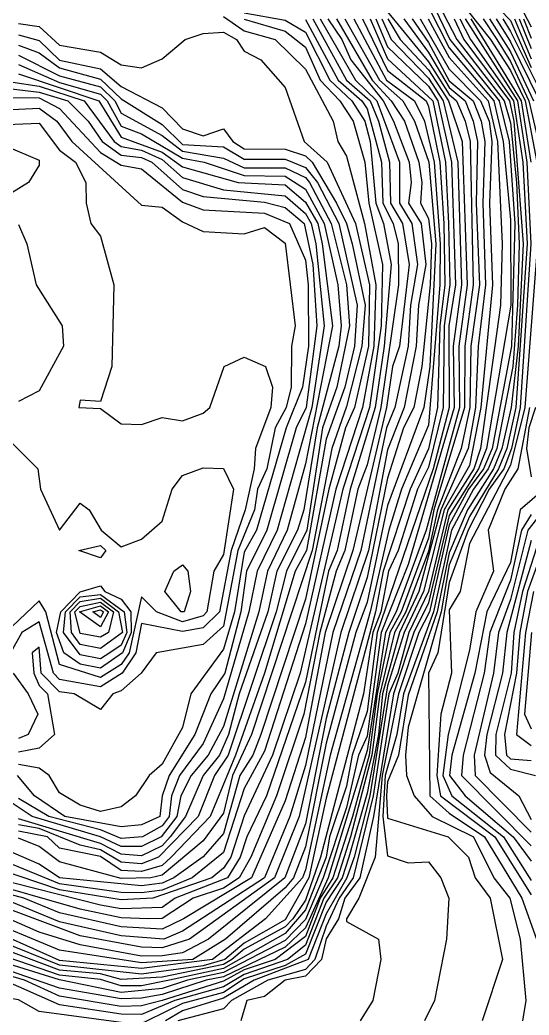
# Model space of a CAD drawing. Extents: x 2324165 to 2328366, y 427900 to 430978.
# Drawn here: x 2326943 to 2327527, y 428765 to 429908 of the extents above; entities that cross this region are included whole.
import ezdxf

# ---------------------------------------------------------------- set-up
doc = ezdxf.new("R2010")
doc.units = 0
doc.layers.add('contours', color=2, linetype='Continuous')

msp = doc.modelspace()

# ---------------------------------------------------------------- linework, layer by layer
at = {"layer": 'contours'}
for points in [[(2327488.5321, 429979.4461), (2327529.7878, 429899.9735)], [(2327317.8919, 429974.8714), (2327412.0669, 429859.651), (2327435.6105, 429822.1031), (2327444.2429, 429815.0071), (2327454.1884, 429791.5156), (2327459.5823, 429768.0241), (2327463.387, 429603.5845), (2327453.564, 429533.1105), (2327453.363, 429462.6364), (2327418.0843, 429345.18), (2327412.0605, 429312.347), (2327380.373, 429227.7236), (2327367.623, 429204.2323), (2327352.8501, 429133.7584), (2327343.6797, 429063.2844), (2327324.6501, 428992.8105), (2327302.0108, 428922.3367), (2327287.6923, 428898.8455), (2327270.7906, 428855.028), (2327235.888, 428828.372), (2327200.1579, 428816.4415), (2327176.6136, 428803.5579), (2327106.1225, 428781.3907)], [(2327408.1423, 429955.9557), (2327444.4501, 429885.4812), (2327498.9747, 429815.0064), (2327506.2424, 429789.5482), (2327512.9124, 429721.0408), (2327516.0228, 429650.5666), (2327514.0322, 429580.0926), (2327508.6079, 429509.6185), (2327490.5089, 429415.6532), (2327480.5041, 429392.162), (2327463.5983, 429368.6708), (2327438.2397, 429321.6884), (2327417.5955, 429227.7231), (2327383.1521, 429133.7581), (2327375.4939, 429086.7754), (2327362.0188, 429039.7928), (2327359.3156, 428992.8101), (2327364.968, 428947.4497), (2327388.512, 428939.3604), (2327412.0561, 428940.4642), (2327425.9412, 428922.3352), (2327435.3905, 428898.8437), (2327432.6064, 428851.861), (2327418.8238, 428781.3871), (2327407.2383, 428757.8959)], [(2327412.0678, 429936.9354), (2327436.4962, 429885.4813), (2327493.028, 429815.0065), (2327504.3964, 429768.0236), (2327511.0047, 429674.0581), (2327507.1745, 429533.1099), (2327484.8785, 429415.6533), (2327474.9409, 429392.1621), (2327457.7749, 429368.6709), (2327435.6047, 429327.9561), (2327413.1651, 429227.7232), (2327400.9186, 429204.232), (2327377.5039, 429133.7581), (2327358.5779, 429039.7929), (2327350.6557, 428945.8275), (2327332.0217, 428898.845), (2327317.627, 428875.3538), (2327317.879, 428872.1936), (2327354.4406, 428851.862), (2327357.0103, 428828.3706), (2327348.0214, 428781.3879), (2327333.6202, 428757.8967)], [(2327446.1149, 429932.4639), (2327483.278, 429885.4807), (2327506.2431, 429849.6482), (2327522.8187, 429815.0061), (2327536.2812, 429744.5319)], [(2327482.1342, 429932.4635), (2327506.2438, 429907.2808), (2327529.7872, 429853.0587)], [(2327412.0676, 429922.5645), (2327435.6111, 429875.6535), (2327487.0813, 429815.0066), (2327497.771, 429768.0237), (2327506.2411, 429678.0434), (2327506.3961, 429580.0926), (2327478.4778, 429415.6534), (2327469.3776, 429392.1621), (2327435.6049, 429338.5774), (2327412.0596, 429238.0986), (2327395.1503, 429204.232), (2327371.8556, 429133.7582), (2327348.6333, 428992.8102), (2327332.9157, 428922.3363), (2327315.9952, 428898.8451), (2327308.5546, 428875.3539), (2327294.3346, 428852.0591), (2327288.9682, 428828.3713), (2327270.79, 428809.1992), (2327247.2732, 428804.8805), (2327223.7016, 428785.8785), (2327203.3738, 428781.3896), (2327196.4465, 428757.8983)], [(2327392.9987, 429908.9731), (2327412.0671, 429881.9685), (2327435.6107, 429838.0484), (2327463.1501, 429815.0068), (2327472.453, 429791.5154), (2327476.5482, 429768.024), (2327474.2429, 429697.5499), (2327477.3687, 429603.5844), (2327469.1287, 429533.1103), (2327465.7346, 429462.6363), (2327457.5865, 429415.6536), (2327426.0875, 429345.1799), (2327400.7355, 429251.2147), (2327378.4768, 429204.2322), (2327359.2612, 429133.7583), (2327354.5816, 429086.7757), (2327341.4248, 429019.5887), (2327320.4848, 428945.8278), (2327312.7656, 428922.3366), (2327294.3351, 428894.2531), (2327270.7903, 428834.4256), (2327247.2461, 428821.5974), (2327200.1577, 428806.0525), (2327176.6135, 428790.5354), (2327129.5251, 428778.0725), (2327088.7058, 428757.8996)], [(2327270.8029, 429908.5428), (2327308.336, 429838.5), (2327335.4642, 429815.0083), (2327341.434, 429805.7419), (2327357.9373, 429744.534), (2327359.4417, 429697.5512), (2327371.257, 429674.0597), (2327377.0079, 429650.5683), (2327377.5484, 429603.5855), (2327357.098, 429462.6375), (2327341.4292, 429396.9358), (2327330.8514, 429368.6724), (2327315.8093, 429298.1984), (2327305.8511, 429274.7072), (2327287.0466, 429204.2333), (2327268.8871, 429110.268), (2327237.4432, 429016.3029), (2327207.9471, 428945.8291), (2327194.6331, 428922.3379), (2327176.6149, 428910.5018), (2327141.6156, 428898.8472), (2327105.9822, 428875.6353), (2327090.6387, 428875.3564)], [(2327200.1706, 429908.6002), (2327247.2586, 429894.7943), (2327270.8025, 429876.48), (2327287.6714, 429838.5003), (2327309.9262, 429815.0086), (2327325.2316, 429791.5171), (2327338.7954, 429744.5342), (2327343.3296, 429697.5514), (2327359.2707, 429627.0771), (2327357.4265, 429556.603), (2327344.1387, 429462.6377), (2327313.7273, 429368.6726), (2327264.5632, 429157.2508), (2327232.8312, 429063.2857), (2327200.1599, 428993.6321), (2327184.7662, 428945.8294), (2327176.6151, 428933.211), (2327163.0578, 428922.3383), (2327095.5748, 428898.8477)], [(2327287.6484, 429908.9744), (2327328.1745, 429838.4998), (2327352.4501, 429815.0081), (2327378.514, 429744.5337), (2327378.5578, 429697.551), (2327392.9641, 429674.0594), (2327399.226, 429627.0766), (2327391.4373, 429580.094), (2327388.7221, 429533.1113), (2327373.3648, 429462.6373), (2327363.8501, 429439.1461), (2327334.3318, 429298.1982), (2327301.9708, 429204.2331), (2327270.7929, 429051.5009), (2327252.7081, 428992.8114), (2327223.532, 428922.3376), (2327129.5261, 428860.9184), (2327107.9241, 428851.8648)], [(2327402.3382, 429908.973), (2327435.6109, 429851.4763), (2327471.7884, 429815.0067), (2327481.6044, 429791.5153), (2327484.5203, 429768.0239), (2327481.8322, 429697.5498), (2327485.3067, 429603.5843), (2327472.1341, 429462.6362), (2327459.1496, 429396.085), (2327430.0892, 429345.1798), (2327406.256, 429251.2146), (2327383.9037, 429204.2322), (2327364.9703, 429142.7781), (2327344.6382, 429016.3017), (2327326.691, 428945.8278), (2327318.2391, 428922.3365), (2327294.335, 428881.0615), (2327273.94, 428828.3715), (2327211.6505, 428804.8809), (2327176.6134, 428784.0241), (2327129.525, 428769.5906), (2327109.8426, 428757.8993)], [(2327351.5792, 429908.9736), (2327364.9789, 429877.0075), (2327412.0665, 429831.7101), (2327422.8203, 429815.0073), (2327438.3414, 429744.533), (2327443.0482, 429603.5848), (2327435.1583, 429556.6021), (2327435.4712, 429462.6366), (2327417.1733, 429392.1627), (2327352.855, 429204.2325), (2327341.4259, 429113.3757), (2327324.343, 429063.2846), (2327317.8808, 429027.4765), (2327298.2762, 428969.3195), (2327294.4641, 428945.8281), (2327270.7909, 428885.4059), (2327247.2465, 428858.2036), (2327176.6138, 428818.0622), (2327114.6342, 428804.882)], [(2327383.7287, 429908.9733), (2327412.067, 429870.5391), (2327435.6106, 429830.0758), (2327453.9418, 429815.007), (2327463.3016, 429791.5155), (2327468.0653, 429768.024), (2327466.6535, 429697.55), (2327470.3779, 429603.5844), (2327460.5446, 429533.1104), (2327459.3351, 429462.6363), (2327449.5446, 429415.6537), (2327422.0859, 429345.1799), (2327412.0603, 429297.5729), (2327386.009, 429227.7235), (2327373.0499, 429204.2323), (2327356.0557, 429133.7584), (2327346.9975, 429063.2844), (2327322.2686, 428969.3192), (2327307.3882, 428922.3366), (2327291.7137, 428898.8454), (2327270.7905, 428844.8488), (2327250.0705, 428828.3718), (2327200.1578, 428811.247), (2327176.6135, 428797.0466), (2327120.6689, 428781.3906)], [(2327200.1707, 429915.8696), (2327247.2588, 429907.5796), (2327270.8027, 429893.6666), (2327298.8138, 429838.5001), (2327324.0368, 429815.0085), (2327338.7557, 429791.5169), (2327345.1043, 429768.0255), (2327351.3856, 429697.5513), (2327360.3365, 429674.0598), (2327369.1988, 429627.077), (2327361.1544, 429533.1116), (2327350.6183, 429462.6376), (2327322.1504, 429368.6725), (2327307.0259, 429298.1985), (2327296.9549, 429274.7073), (2327270.794, 429147.095), (2327225.9271, 429016.303), (2327203.1614, 428969.3206), (2327195.6179, 428945.8293), (2327181.314, 428922.3381), (2327120.853, 428898.8474)], [(2327411.6777, 429908.9729), (2327435.611, 429864.5954), (2327480.4267, 429815.0066), (2327491.1456, 429768.0238), (2327496.4154, 429650.5669), (2327494.7649, 429580.0928), (2327471.5888, 429415.6535), (2327463.8144, 429392.1622), (2327434.0908, 429345.1798), (2327411.7765, 429251.2146), (2327389.3819, 429204.2321), (2327376.6706, 429157.2495), (2327366.2074, 429133.7583), (2327348.465, 429016.3016), (2327325.5774, 428922.3364), (2327309.5259, 428898.8452), (2327294.3348, 428866.9218), (2327281.4541, 428828.3714), (2327270.7901, 428817.1243), (2327227.4278, 428804.8807), (2327185.6519, 428781.3898), (2327176.6132, 428771.7221), (2327124.1218, 428757.8992)], [(2327279.1016, 429908.9745), (2327317.8583, 429838.4999), (2327344.9947, 429815.0082), (2327354.3942, 429791.5167), (2327367.2844, 429744.5339), (2327368.2137, 429697.5511), (2327382.15, 429674.0596), (2327389.6032, 429627.0767), (2327378.6988, 429533.1114), (2327370.6118, 429509.6201), (2327363.5776, 429462.6375), (2327325.0065, 429298.1983), (2327293.1915, 429204.2332), (2327270.7932, 429083.3658), (2327247.2483, 429010.9121), (2327208.7867, 428922.3378), (2327130.4207, 428875.3559)], [(2327358.4044, 429908.9736), (2327369.0088, 429885.4821), (2327412.0667, 429841.0879), (2327428.8821, 429815.0072), (2327445.7798, 429744.5329), (2327449.7744, 429603.5847), (2327440.2242, 429533.1107), (2327441.4443, 429462.6366), (2327388.516, 429282.2077), (2327357.6796, 429204.2325), (2327341.4255, 429085.1372), (2327331.7044, 429063.2845), (2327317.8805, 429003.1182), (2327291.1456, 428922.3368), (2327270.7908, 428874.3827), (2327247.2464, 428850.3049), (2327176.6137, 428813.3493), (2327135.1664, 428804.8818)], [(2327296.4627, 429908.9743), (2327312.5832, 429885.4827), (2327322.6247, 429861.9912), (2327359.9055, 429815.0081), (2327371.6322, 429791.5165), (2327389.742, 429744.5336), (2327391.921, 429721.0422), (2327389.0304, 429697.5509), (2327403.6673, 429674.0593), (2327408.8488, 429627.0765), (2327400.4672, 429580.0939), (2327397.7551, 429533.1112), (2327384.0608, 429462.6372), (2327364.9735, 429413.9846), (2327342.9138, 429298.1981), (2327311.3548, 429204.233), (2327263.6026, 428992.8112), (2327235.2051, 428922.3375), (2327137.3048, 428851.8645)], [(2327176.6266, 429911.8273), (2327200.1705, 429895.536), (2327235.7457, 429885.4836), (2327270.8022, 429851.4932), (2327302.4533, 429791.5174), (2327307.9102, 429768.0259), (2327317.8892, 429751.452), (2327338.5695, 429674.0601), (2327351.5685, 429603.5858), (2327349.1003, 429533.1117), (2327336.0456, 429462.6378), (2327305.5715, 429368.6727), (2327270.7948, 429214.0553), (2327223.7049, 429067.7579), (2327200.1603, 429024.7135), (2327176.6153, 428951.2578), (2327140.4424, 428922.3386)], [(2327316.0299, 429908.974), (2327355.5749, 429838.4995), (2327382.4316, 429815.0078), (2327396.0168, 429791.5163), (2327412.1258, 429744.5333), (2327420.3482, 429650.5678), (2327413.6358, 429509.6196), (2327406.6635, 429462.637), (2327364.9727, 429350.1887), (2327341.4273, 429239.0257), (2327328.3438, 429204.2328), (2327294.3373, 429076.8899), (2327270.7918, 428957.842), (2327257.0805, 428922.3372), (2327247.2471, 428910.7871), (2327178.9506, 428851.864), (2327141.3683, 428828.3731)], [(2327365.3168, 429908.9735), (2327379.4571, 429885.4819), (2327412.0668, 429850.3694), (2327434.9439, 429815.0072), (2327450.6867, 429768.0243), (2327456.5005, 429603.5846), (2327446.8941, 429533.1106), (2327447.4037, 429462.6365), (2327409.0686, 429321.6887), (2327374.7369, 429227.7236), (2327362.5041, 429204.2324), (2327341.4253, 429068.5885), (2327296.6333, 428922.3367), (2327270.7907, 428864.7054), (2327247.2463, 428842.4281), (2327176.6137, 428808.6363), (2327156.6536, 428804.8815)], [(2327306.2463, 429908.9742), (2327347.3297, 429838.4996), (2327369.2052, 429815.0079), (2327384.2235, 429791.5164), (2327400.956, 429744.5335), (2327404.3402, 429721.0421), (2327402.8639, 429697.5507), (2327412.0648, 429679.8063), (2327415.2132, 429650.5678), (2327413.9579, 429603.5851), (2327404.3683, 429509.6197), (2327395.2028, 429462.6371), (2327383.2582, 429439.1459), (2327364.9731, 429381.2437), (2327341.4277, 429267.159), (2327320.3237, 429204.2329), (2327294.3376, 429105.2202), (2327270.7921, 428984.1367), (2327246.8422, 428922.3373), (2327159.1324, 428851.8642)], [(2327326.0965, 429908.9739), (2327363.8201, 429838.4994), (2327395.7171, 429815.0076), (2327407.3964, 429791.5161), (2327418.5903, 429744.5333), (2327425.4832, 429650.5677), (2327425.0781, 429603.585), (2327412.062, 429442.4733), (2327381.052, 429368.6718), (2327366.3107, 429321.6892), (2327344.8097, 429227.724), (2327298.9033, 429063.2849), (2327270.7915, 428931.2922), (2327267.2683, 428922.3371), (2327224.6405, 428875.3548), (2327163.7317, 428828.3728)], [(2327336.2295, 429908.9738), (2327364.9786, 429849.9005), (2327409.0532, 429815.0075), (2327412.0663, 429808.4997), (2327425.0548, 429744.5332), (2327429.5759, 429674.059), (2327430.6382, 429603.5849), (2327424.9106, 429556.6022), (2327422.2043, 429462.6368), (2327412.0617, 429415.1042), (2327390.8933, 429368.6717), (2327359.9056, 429274.7065), (2327350.9805, 429227.7239), (2327294.3365, 429013.7318), (2327274.4353, 428922.337), (2327247.2467, 428874.0119), (2327200.1582, 428847.3673), (2327178.1426, 428828.3726)], [(2327344.754, 429908.9737), (2327364.9787, 429863.2121), (2327416.7586, 429815.0074), (2327431.5193, 429744.5331), (2327435.0219, 429674.059), (2327436.3221, 429603.5848), (2327430.0345, 429556.6022), (2327428.8377, 429462.6367), (2327412.0614, 429394.0029), (2327399.4222, 429368.6716), (2327376.9048, 429298.1977), (2327366.066, 429274.7065), (2327357.1512, 429227.7238), (2327348.0304, 429204.2326), (2327337.3159, 429133.7586), (2327287.8449, 428945.8282), (2327270.7911, 428896.5793), (2327256.2201, 428875.3545), (2327247.2466, 428866.1078), (2327200.1581, 428840.3403), (2327186.2869, 428828.3726)], [(2327441.3702, 429908.9726), (2327452.404, 429885.4811), (2327504.9214, 429815.0064), (2327510.0885, 429791.5149), (2327520.5265, 429650.5666), (2327514.9259, 429533.1098), (2327506.7616, 429462.6358), (2327496.1392, 429415.6532), (2327486.3791, 429392.1619), (2327456.8812, 429345.1795), (2327435.6044, 429295.8035), (2327422.0259, 429227.7231), (2327388.5143, 429132.1592), (2327377.5954, 429063.284), (2327364.969, 429032.4371), (2327363.7721, 429016.3014), (2327364.9685, 428990.741), (2327434.519, 428969.3179), (2327457.677, 428945.8262), (2327465.3537, 428922.3348), (2327482.9067, 428898.8432), (2327496.7319, 428828.3689), (2327473.3558, 428757.8951)], [(2327447.7064, 429908.9725), (2327460.3151, 429885.481), (2327509.6555, 429815.0063), (2327520.2953, 429744.5321), (2327525.0303, 429650.5665), (2327512.0053, 429462.6357), (2327501.7695, 429415.6531), (2327492.4564, 429392.1618), (2327459.1489, 429337.4522), (2327435.6042, 429281.7229), (2327426.4563, 429227.723), (2327388.5138, 429095.5132), (2327385.5702, 429063.2839), (2327386.7825, 429039.7925), (2327395.4671, 429016.3011), (2327416.2678, 428992.8095), (2327463.4108, 428969.3175), (2327487.051, 428922.3345), (2327505.3263, 428898.8429), (2327517.0859, 428851.8601), (2327523.5127, 428781.3859), (2327519.9516, 428757.8945)], [(2327454.0427, 429908.9724), (2327514.0432, 429815.0063), (2327524.806, 429744.532), (2327529.534, 429650.5665), (2327517.249, 429462.6357), (2327507.4061, 429415.653), (2327498.5338, 429392.1618), (2327481.5062, 429368.6706), (2327457.5254, 429321.6881), (2327435.604, 429261.7445), (2327422.723, 429180.7403), (2327411.9936, 429157.2491), (2327413.49, 429016.3009), (2327435.6009, 428996.4906), (2327476.3703, 428969.3174), (2327519.2454, 428898.8428), (2327535.8634, 428851.8598)], [(2327460.5364, 429908.9724), (2327518.431, 429815.0062), (2327529.3166, 429744.532)], [(2327474.84, 429908.9722), (2327490.33, 429885.4806), (2327506.2432, 429860.2594), (2327527.2064, 429815.0061), (2327543.5309, 429744.5318)], [(2327481.9918, 429908.9721), (2327506.2434, 429871.3807), (2327532.5413, 429815.006)], [(2327489.6865, 429908.972), (2327506.2435, 429882.6013), (2327539.2283, 429815.006)], [(2327497.4408, 429908.9719), (2327506.2436, 429894.7764), (2327545.9153, 429815.0059)], [(2327510.7204, 429908.9718), (2327529.7874, 429863.1513)], [(2327515.897, 429908.9717), (2327529.7875, 429874.9078)], [(2327521.0737, 429908.9716), (2327529.7876, 429886.8063)], [(2326941.1856, 429903.8116), (2326964.7296, 429900.2721), (2326988.2735, 429879.0446), (2327035.3615, 429870.7436), (2327058.9055, 429856.4694), (2327082.4495, 429852.7256), (2327105.9937, 429863.2744), (2327132.4245, 429885.4848), (2327153.0822, 429892.292), (2327176.6264, 429893.7665), (2327191.5809, 429885.4841), (2327200.1702, 429872.1002), (2327219.5432, 429861.9924), (2327247.2579, 429830.3542), (2327269.0987, 429768.0264), (2327295.534, 429744.5347), (2327328.1552, 429674.0602), (2327344.0896, 429603.5859), (2327343.0733, 429533.1118), (2327326.7935, 429462.6379), (2327316.4961, 429439.1466), (2327297.4157, 429368.6728), (2327270.7951, 429242.4586), (2327219.4625, 429086.7772), (2327210.1396, 429063.286), (2327195.4357, 429039.7948), (2327176.6156, 428973.1857), (2327153.0712, 428946.2646), (2327119.5653, 428922.3388)], [(2326941.1854, 429890.8276), (2326964.7294, 429884.1041), (2326988.2733, 429861.7205), (2327035.3613, 429851.889), (2327058.9052, 429831.4177), (2327105.9931, 429807.082), (2327129.5369, 429782.8683), (2327153.0809, 429774.72), (2327176.6251, 429782.8991), (2327187.1227, 429768.0273), (2327200.1689, 429759.8685), (2327247.2571, 429759.4405), (2327270.8011, 429751.6506), (2327278.2836, 429744.5349), (2327306.2946, 429697.5518), (2327317.7649, 429674.0603), (2327324.1788, 429650.5689), (2327339.1189, 429580.0946), (2327335.3024, 429533.1119), (2327317.8859, 429463.7338), (2327300.7901, 429415.6555), (2327278.2111, 429298.1989), (2327208.776, 429086.7774), (2327186.9285, 429039.7949), (2327176.6159, 428996.6001), (2327153.0714, 428964.7938), (2327105.9828, 428925.2055), (2327093.2108, 428922.3391)], [(2326941.1853, 429878.8139), (2326964.7293, 429870.0048), (2326988.2731, 429852.7564), (2327035.3612, 429839.9135), (2327058.905, 429817.3763), (2327105.9928, 429787.8407), (2327129.5367, 429764.7946), (2327176.6248, 429762.168), (2327200.1687, 429747.8729), (2327247.2569, 429747.8597), (2327270.8009, 429738.166), (2327284.4504, 429721.0435), (2327309.0495, 429674.0604), (2327330.1058, 429580.0947), (2327326.8782, 429533.112), (2327315.7528, 429486.1294), (2327294.3413, 429426.1903), (2327271.9001, 429298.1989), (2327258.889, 429274.7077), (2327223.7319, 429157.2513), (2327190.3691, 429063.2862), (2327161.2321, 428992.8124), (2327116.4701, 428945.8302)], [(2326941.1851, 429867.4781), (2326988.273, 429843.7923), (2327035.3611, 429831.0125), (2327051.6965, 429815.0117), (2327058.9048, 429800.8317), (2327105.9927, 429775.2021), (2327129.5366, 429756.9293), (2327176.6247, 429749.2252), (2327200.1686, 429738.0678), (2327247.2568, 429737.8237), (2327270.8008, 429726.7257), (2327275.3304, 429721.0436), (2327300.3341, 429674.0605), (2327317.5875, 429603.5862), (2327321.2331, 429556.6034), (2327306.83, 429486.1295), (2327290.368, 429439.1469), (2327272.1038, 429321.6903), (2327248.6859, 429274.7078), (2327237.0243, 429227.7252), (2327181.9285, 429063.2863), (2327166.3755, 429039.7951), (2327147.3355, 428992.8126), (2327101.7953, 428945.8304)], [(2326941.185, 429856.521), (2326988.273, 429836.0328), (2327035.361, 429822.522), (2327043.0282, 429815.0118), (2327058.9046, 429785.8293), (2327082.4486, 429777.0115), (2327129.5365, 429749.0641), (2327154.2569, 429744.5363), (2327200.1685, 429729.1069), (2327247.2567, 429728.4098), (2327270.8006, 429713.5217), (2327292.0481, 429674.0606), (2327307.7964, 429603.5863), (2327311.7421, 429556.6035), (2327309.0635, 429533.1122), (2327283.9331, 429439.147), (2327268.7599, 429345.1817), (2327261.5908, 429321.6904), (2327237.9505, 429274.708), (2327227.5483, 429227.7254), (2327194.5798, 429133.7603), (2327182.1077, 429086.7777), (2327171.8342, 429063.2864), (2327153.3765, 429039.7953), (2327133.0634, 428992.8128), (2327115.3706, 428969.3216)], [(2326894.0967, 429842.473), (2326964.7288, 429831.8017), (2327016.6603, 429815.0121), (2327050.8731, 429768.0289), (2327058.9044, 429762.3571), (2327082.4484, 429758.3607), (2327105.9924, 429747.5689), (2327129.5362, 429726.7381), (2327176.6242, 429712.623), (2327247.2564, 429705.6956), (2327270.8003, 429685.5655), (2327277.3637, 429674.0608), (2327282.6165, 429650.5694), (2327292.2406, 429556.6038), (2327277.8165, 429462.6385), (2327237.9924, 429321.6907), (2327215.2819, 429274.7082), (2327205.6169, 429227.7256), (2327176.6174, 429127.9627), (2327153.0727, 429076.6975), (2327125.9459, 429039.7956), (2327116.8552, 429016.3043), (2327114.1263, 428992.813), (2327105.9834, 428981.8199), (2327083.6677, 428969.322)], [(2326941.1849, 429845.9185), (2327033.4249, 429815.0119), (2327058.9045, 429773.292), (2327105.9925, 429755.9802), (2327129.5364, 429739.2338), (2327193.2775, 429721.0445), (2327247.2566, 429718.3014), (2327270.8004, 429698.5773), (2327284.7059, 429674.0607), (2327289.9442, 429650.5693), (2327301.8085, 429556.6037), (2327270.7969, 429397.8923), (2327249.6802, 429321.6906), (2327227.1281, 429274.7081), (2327216.9613, 429227.7255), (2327176.617, 429096.1004), (2327158.9318, 429063.2866), (2327139.3306, 429039.7954), (2327127.5629, 429016.3042), (2327122.9157, 428992.8129), (2327104.855, 428969.3217)], [(2326894.0966, 429833.2914), (2326964.7287, 429825.0693), (2326997.8562, 429815.0123), (2327021.2172, 429791.5206), (2327037.0307, 429768.0291), (2327058.9043, 429752.5816), (2327082.4483, 429749.9761), (2327094.304, 429744.5371), (2327129.5361, 429713.1238), (2327153.0801, 429704.9506), (2327223.7123, 429698.5065), (2327247.2563, 429692.5728), (2327269.0444, 429674.0609), (2327278.9167, 429627.078), (2327283.7786, 429556.6039), (2327271.391, 429462.6385), (2327259.9492, 429439.1473), (2327226.3617, 429321.6908), (2327202.9626, 429274.7084), (2327196.3469, 429227.7257), (2327178.1964, 429157.2518), (2327162.0452, 429133.7606), (2327143.8014, 429086.7781), (2327114.1371, 429039.7957), (2327106.1475, 429016.3044), (2327103.6094, 428992.8131)], [(2326917.6405, 429818.6781), (2326964.7287, 429818.3369), (2326988.2726, 429806.2595), (2327035.3602, 429755.7015), (2327058.9041, 429740.8458), (2327082.4482, 429736.6337), (2327129.5359, 429698.5734), (2327153.0799, 429689.849), (2327223.7121, 429685.7882), (2327252.4884, 429674.0611), (2327270.7997, 429631.9742), (2327273.7196, 429603.5867), (2327274.3043, 429533.1126), (2327267.1671, 429486.13), (2327248.6337, 429439.1474), (2327214.5844, 429321.691), (2327200.1635, 429296.3118), (2327188.9976, 429227.7258), (2327176.6181, 429185.0299), (2327138.8806, 429133.7609), (2327129.5288, 429095.135), (2327105.9843, 429053.0447), (2327091.253, 429039.796), (2327075.36, 429016.3048)], [(2326917.6403, 429804.2995), (2326964.7285, 429806.6478), (2326985.1857, 429791.5211), (2327002.4378, 429768.0295), (2327082.4477, 429694.9908), (2327105.9917, 429692.6708), (2327129.5356, 429675.9554), (2327153.0796, 429664.8182), (2327200.1677, 429662.1026), (2327223.7119, 429669.4237), (2327247.2558, 429651.2334), (2327258.9949, 429556.6042), (2327254.6602, 429533.1128), (2327254.0689, 429486.1301), (2327248.4133, 429462.6388), (2327235.8907, 429439.1476), (2327226.1277, 429392.165), (2327215.4357, 429368.6737), (2327212.0158, 429345.1824), (2327192.9901, 429298.1999), (2327176.6184, 429211.269), (2327153.074, 429190.3485), (2327099.0915, 429180.7441), (2327082.1389, 429157.2529), (2327058.8971, 429137.0018), (2327049.3701, 429133.762), (2327035.3527, 429115.7249), (2327005.0301, 429133.7625), (2326988.2648, 429136.044), (2326967.1019, 429157.2543), (2326964.7213, 429187.349), (2326956.6569, 429180.7458), (2326958.6767, 429157.2544), (2326964.7208, 429143.1948), (2326974.4291, 429133.7628), (2326982.4051, 429086.78)], [(2326917.6401, 429787.4317), (2326964.7283, 429789.1002), (2326988.272, 429758.1049), (2327006.5435, 429744.5381), (2327018.4131, 429721.0466), (2327018.8166, 429697.5552), (2327024.3579, 429674.0638), (2327035.3591, 429659.4676), (2327050.4611, 429603.5893), (2327048.2864, 429509.6239), (2327035.3568, 429469.4386), (2327011.8128, 429470.987), (2327010.4734, 429462.6416), (2327035.3568, 429461.3668), (2327058.9006, 429443.6644), (2327082.4447, 429443.0413), (2327105.9889, 429451.2828), (2327129.533, 429447.2702), (2327153.0771, 429455.991), (2327160.8273, 429462.6398), (2327177.2248, 429509.6224), (2327200.1661, 429520.5218), (2327224.9348, 429509.6218), (2327232.8318, 429486.1304), (2327231.0217, 429462.639), (2327213.2325, 429415.6565), (2327211.8121, 429392.1651), (2327201.2257, 429345.1825), (2327185.2973, 429298.2), (2327172.0322, 429227.726), (2327153.0743, 429209.4383), (2327129.5301, 429205.4102), (2327082.442, 429214.3843), (2327075.7676, 429180.7444), (2327060.2368, 429157.2532), (2327035.353, 429141.7714), (2326988.2649, 429150.1849), (2326981.2115, 429157.2541), (2326964.7216, 429216.423), (2326945.1572, 429204.2373), (2326931.7903, 429180.7461)], [(2326914.0499, 429768.0305), (2326964.7278, 429746.8769), (2326964.7277, 429740.9693), (2326952.8007, 429721.0473), (2326914.0571, 429697.5564)], [(2326941.1829, 429672.7347), (2326950.6241, 429650.5733), (2326961.2591, 429603.5904), (2326991.2845, 429556.6073), (2326992.922, 429533.1159), (2326964.7247, 429481.9276), (2326941.1805, 429469.4823)], [(2327536.9754, 429650.5664), (2327522.4927, 429462.6356), (2327506.2378, 429396.4274), (2327459.1486, 429306.2347), (2327448.4522, 429251.2141), (2327435.6036, 429230.0344), (2327438.1933, 429157.2488), (2327426.1793, 429110.2662), (2327421.3095, 429039.7921), (2327425.7329, 429016.3007), (2327487.9467, 428969.3172), (2327529.7761, 428902.5844)], [(2327527.7363, 429462.6355), (2327514.6389, 429392.1616), (2327499.5811, 429368.6704), (2327480.2498, 429321.6879), (2327486.4482, 429274.7051), (2327466.4141, 429227.7226), (2327459.1472, 429184.0089), (2327434.6283, 429086.7747), (2327428.5637, 429039.792), (2327438.569, 429016.3006), (2327498.2073, 428969.3171), (2327529.7763, 428919.3281)], [(2327534.9078, 429462.6355), (2327527.0398, 429439.1442), (2327524.388, 429415.6528), (2327529.7818, 429382.9204)], [(2326917.636, 429437.3119), (2326963.4725, 429392.168), (2326966.3242, 429368.6766), (2326988.2669, 429321.8051), (2327011.8114, 429352.624), (2327022.4355, 429345.1846), (2327036.0608, 429321.6931), (2327058.899, 429302.4844), (2327082.4432, 429311.2514), (2327105.9875, 429332.1578), (2327117.4678, 429368.6749), (2327129.5322, 429384.5167), (2327153.0764, 429393.1235), (2327176.6205, 429392.4023), (2327187.8661, 429368.674), (2327176.6193, 429293.8523), (2327165.3025, 429274.7088), (2327157.4999, 429227.7262), (2327153.0744, 429223.4572), (2327129.5303, 429216.2409), (2327099.5751, 429227.7269), (2327082.4424, 429244.9165), (2327068.2045, 429180.7445), (2327058.8974, 429167.4195), (2327035.3531, 429152.4475), (2326988.2651, 429167.339), (2326972.6077, 429227.7283), (2326964.7219, 429240.4875), (2326926.4687, 429204.2375)], [(2327544.8857, 429368.6699), (2327517.2584, 429345.1788), (2327506.2365, 429284.475), (2327478.8058, 429227.7224), (2327465.1862, 429157.2485), (2327438.8924, 429063.2833), (2327436.013, 429039.792), (2327453.8696, 429016.3004), (2327509.0123, 428969.317), (2327529.7766, 428941.4796)], [(2327120.853, 428898.8474), (2327105.9823, 428888.1211), (2327058.8941, 428886.5818), (2327035.3501, 428890.8303), (2326911.4624, 428922.3412), (2326799.9101, 428973.2751), (2326729.2781, 428992.3405), (2326705.7341, 428997.4887), (2326635.1016, 428981.8808), (2326588.0134, 428978.417), (2326518.834, 428992.8199), (2326493.8373, 429004.1279), (2326399.6613, 429032.7549), (2326256.5507, 429063.2971), (2326211.3091, 429079.5353), (2326160.303, 429110.281), (2326132.7315, 429133.7727), (2326113.1719, 429157.2643), (2326114.2601, 429204.247), (2326070.0467, 429263.4824), (2326022.9588, 429289.3103), (2325969.5029, 429298.2142), (2325852.3212, 429345.1983)], [(2327529.7812, 429339.7018), (2327518.7137, 429321.6874), (2327506.2363, 429264.1661), (2327482.3862, 429204.231), (2327476.004, 429157.2483), (2327451.6741, 429063.2831), (2327449.7982, 429039.7918), (2327529.7768, 428959.0904)], [(2327544.3468, 429345.1785), (2327525.8189, 429321.6873), (2327506.236, 429242.0075), (2327492.1992, 429204.2309), (2327486.574, 429157.2482), (2327464.1779, 429063.283), (2327465.3194, 429039.7916), (2327529.777, 428974.7021)], [(2327090.6387, 428875.3564), (2327058.894, 428876.2886), (2327011.8059, 428886.1553), (2326894.0859, 428920.0645), (2326799.91, 428963.0932), (2326729.278, 428983.4261), (2326682.1898, 428983.458), (2326635.1015, 428973.0324), (2326588.0133, 428971.8483), (2326517.3812, 428988.3219), (2326343.3528, 429039.8047), (2326281.941, 429049.6294), (2326211.309, 429068.8272), (2326140.6772, 429109.1671), (2326116.1501, 429133.7729), (2326100.2777, 429157.2644), (2326104.5125, 429204.2471), (2326070.0465, 429249.8525), (2326037.0269, 429274.722), (2326022.9587, 429281.6962), (2325952.3266, 429295.4403), (2325881.6947, 429322.4389), (2325858.1506, 429327.7616)], [(2327542.3607, 429321.6872), (2327519.7875, 429251.2133), (2327510.0302, 429204.2307), (2327506.648, 429157.248), (2327489.0689, 429086.7741), (2327488.7711, 429063.2827), (2327506.2337, 429047.2529), (2327534.6562, 429039.7908)], [(2327551.0822, 429321.6871), (2327525.6269, 429251.2132), (2327516.6821, 429204.2306), (2327512.8518, 429157.2479), (2327499.0338, 429086.774), (2327501.663, 429063.2826), (2327506.2339, 429059.0868), (2327529.7779, 429057.2024)], [(2327041.4401, 429298.2016), (2327035.3547, 429289.8641), (2327010.3832, 429298.202), (2327035.3549, 429303.9942), (2327041.4401, 429298.2016)], [(2327529.7809, 429309.9854), (2327502.018, 429204.2308), (2327496.743, 429157.2481), (2327479.026, 429086.7742), (2327476.2908, 429063.2829), (2327482.6896, 429043.3483), (2327515.7905, 429016.2997), (2327529.7771, 428989.1536)], [(2327131.4137, 429227.7265), (2327127.84, 429227.7265), (2327109.1177, 429251.2181), (2327119.4097, 429274.7094), (2327129.531, 429282.0411), (2327135.6417, 429274.7092), (2327138.5548, 429251.2178), (2327131.4137, 429227.7265)], [(2327060.6413, 429180.7446), (2327035.3533, 429163.2032), (2327011.8092, 429167.8608), (2326993.2891, 429180.7454), (2326984.6686, 429204.2368), (2326989.8075, 429227.7281), (2327011.8102, 429250.9453), (2327035.3544, 429257.7302), (2327040.2499, 429251.2189), (2327058.8983, 429242.4994), (2327070.1845, 429227.7272), (2327070.6204, 429204.2358), (2327060.6413, 429180.7446)], [(2327045.8695, 429180.7447), (2327035.3534, 429174.0242), (2327011.8094, 429178.2871), (2326992.9267, 429204.2367), (2326995.1893, 429227.7281), (2327011.8101, 429245.2664), (2327035.3543, 429247.8123), (2327062.4419, 429227.7273), (2327065.5185, 429204.2359), (2327058.8977, 429189.4887), (2327045.8695, 429180.7447)], [(2327532.2938, 429251.2132), (2327523.3339, 429204.2305), (2327513.0611, 429086.7738), (2327529.7781, 429074.352)], [(2327060.4166, 429204.2359), (2327035.3535, 429185.648), (2327011.8095, 429190.4502), (2327001.9805, 429204.2366), (2327000.5711, 429227.728), (2327011.8101, 429239.5874), (2327035.3542, 429243.4115), (2327055.7887, 429227.7274), (2327060.4166, 429204.2359)], [(2327044.3783, 429204.2361), (2327035.3537, 429198.5877), (2327011.8096, 429203.1489), (2327005.9529, 429227.7279), (2327011.81, 429233.9084), (2327035.3542, 429239.0108), (2327050.055, 429227.7274), (2327044.3783, 429204.2361)], [(2327044.3213, 429227.7275), (2327035.3538, 429210.4582), (2327011.3346, 429227.7279), (2327035.3541, 429234.6101), (2327044.3213, 429227.7275)], [(2327038.5876, 429227.7276), (2327035.3539, 429221.5004), (2327026.3561, 429227.7277), (2327035.3541, 429230.2094), (2327038.5876, 429227.7276)], [(2327530.0714, 429204.2304), (2327522.2098, 429110.2651), (2327529.7784, 429093.4696)], [(2326934.8873, 429157.2547), (2326952.2569, 429133.7631), (2326963.3409, 429110.2716), (2326952.3814, 429086.7804)], [(2326982.4051, 429086.78), (2326964.7199, 429071.2368), (2326941.1758, 429066.4811)], [(2326952.3814, 429086.7804), (2326941.176, 429082.4376)], [(2327088.7058, 428757.8996), (2327082.4367, 428755.0286), (2327058.8926, 428756.0181), (2326964.7164, 428768.5723), (2326941.1724, 428782.1993), (2326917.6284, 428785.7672), (2326894.0844, 428796.618), (2326870.5402, 428784.652), (2326823.4522, 428802.3253), (2326799.9083, 428818.4781), (2326658.6441, 428847.0718), (2326519.9984, 428898.8545), (2326352.5719, 428932.537), (2326329.028, 428943.9808), (2326281.9398, 428948.9931), (2326164.2198, 428984.3157), (2326103.3719, 428992.8248), (2326046.4998, 429020.4723), (2325999.4117, 429027.6594), (2325952.3237, 429045.687), (2325881.6913, 429035.9018), (2325716.8831, 429074.473)], [(2327106.1225, 428781.3907), (2327082.4369, 428775.3405), (2327058.8928, 428774.4923), (2326988.2607, 428786.351), (2326948.1463, 428804.884), (2326894.0847, 428820.2142), (2326870.5407, 428831.2735), (2326846.9966, 428824.9492), (2326823.4525, 428828.5719), (2326798.253, 428851.8685), (2326752.8207, 428869.5082), (2326729.2766, 428862.9246), (2326658.6443, 428864.6611), (2326588.0123, 428886.4224), (2326564.4684, 428899.6542), (2326329.0282, 428959.9206), (2326234.852, 428974.2434), (2326140.6759, 429002.8559), (2326093.5878, 429011.2485), (2326046.5, 429037.2218), (2325952.3239, 429059.7554), (2325881.6915, 429050.5107), (2325811.0593, 429062.9001)], [(2327156.6536, 428804.8815), (2327105.9812, 428788.2038), (2327082.437, 428784.2011), (2327058.8929, 428783.1502), (2326988.2608, 428795.6854), (2326894.0848, 428828.2421), (2326870.5409, 428842.6928), (2326823.4527, 428840.304), (2326811.2661, 428851.8683), (2326752.8209, 428881.0061), (2326705.7326, 428872.7089), (2326658.6444, 428872.7806), (2326588.0124, 428893.6664), (2326564.4684, 428904.6509), (2326329.0282, 428967.986), (2326211.308, 428984.4114), (2326117.132, 429019.2698), (2326093.5879, 429020.3908), (2326046.5001, 429044.9091), (2325952.324, 429069.3122), (2325905.2357, 429058.6334), (2325881.6916, 429057.1501), (2325834.6035, 429064.9943)], [(2327075.36, 429016.3048), (2327058.8955, 429003.884), (2327035.3513, 428998.3789), (2327011.8073, 429005.7804), (2326988.2634, 429020.0021), (2326976.5188, 429039.7973), (2326964.7197, 429048.4004), (2326941.1756, 429052.5362)], [(2327103.6094, 428992.8131), (2327082.4393, 428983.1692), (2327058.8952, 428980.7446), (2326994.2814, 428992.8144), (2326959.5187, 429016.3062), (2326940.1733, 429039.7978)], [(2327104.855, 428969.3217), (2327082.4391, 428958.1934), (2327058.895, 428958.2987), (2327035.351, 428969.3418), (2326956.9938, 428992.8148), (2326921.2313, 429016.3066)], [(2327083.6677, 428969.322), (2327058.8951, 428967.2986), (2327035.3511, 428977.3468), (2326975.942, 428992.8146), (2326941.1752, 429013.4223)], [(2327140.4424, 428922.3386), (2327105.9826, 428908.1287), (2327082.4384, 428905.2101), (2327058.8943, 428905.3718), (2326988.2622, 428915.354), (2326799.9104, 428992.5711)], [(2327101.7953, 428945.8304), (2327082.4388, 428938.4113), (2327058.8947, 428940.0835), (2327035.3508, 428954.381), (2327011.8068, 428959.7044), (2326964.7188, 428979.1227), (2326941.1748, 428982.9696)], [(2327115.3706, 428969.3216), (2327105.9832, 428958.8565), (2327082.4389, 428947.6746), (2327058.8949, 428949.2988), (2327035.3509, 428961.8608), (2326941.1749, 428990.0184)], [(2327116.4701, 428945.8302), (2327105.9829, 428936.528), (2327082.4387, 428929.4147), (2327058.8946, 428930.733), (2327035.3507, 428946.9012), (2326988.2627, 428956.3497), (2326974.6222, 428969.3232), (2326941.1747, 428975.9207)], [(2327119.5653, 428922.3388), (2327105.9827, 428916.2636), (2327082.4385, 428912.9485), (2326988.2623, 428922.2422), (2326964.7184, 428937.8203), (2326917.6304, 428958.1509)], [(2327093.2108, 428922.3391), (2327058.8945, 428921.5135), (2326988.2625, 428940.5942), (2326964.7186, 428958.34), (2326941.1746, 428967.9782)], [(2327095.5748, 428898.8477), (2327058.8942, 428896.875), (2326988.2621, 428908.4657), (2326894.0861, 428940.1353)], [(2327130.4207, 428875.3559), (2327105.982, 428863.3885), (2327058.8939, 428865.9547), (2326988.2618, 428882.072), (2326947.304, 428898.8495), (2326894.0858, 428913.161)], [(2327137.3048, 428851.8645), (2327105.9818, 428841.9362), (2327082.4377, 428842.5178), (2327011.8056, 428855.6608), (2326870.5416, 428908.3659)], [(2327159.1324, 428851.8642), (2327129.5258, 428836.16), (2327105.9817, 428832.5574), (2327082.4376, 428832.2731), (2327011.8055, 428845.1361), (2326964.7174, 428859.895), (2326870.5416, 428901.1848)], [(2327107.9241, 428851.8648), (2327058.8938, 428855.6167), (2326988.2617, 428871.8314), (2326922.4647, 428898.8497)], [(2327141.3683, 428828.3731), (2327082.4375, 428824.4307), (2326988.2613, 428839.1373), (2326894.0854, 428878.1182)], [(2327163.7317, 428828.3728), (2327082.4374, 428818.0647), (2326988.2612, 428827.3784), (2326894.0853, 428869.5265)], [(2327178.1426, 428828.3726), (2327153.0697, 428821.268), (2327082.4373, 428811.6987), (2326988.2611, 428821.7751), (2326917.6292, 428850.3878)], [(2327114.6342, 428804.882), (2327082.4372, 428798.3215), (2327058.8931, 428798.1444), (2327035.3491, 428805.5355), (2326988.261, 428810.5686), (2326917.629, 428834.4817)], [(2327186.2869, 428828.3726), (2327176.6138, 428822.7751), (2327105.9814, 428808.1576), (2327058.8932, 428805.5961), (2327035.3492, 428811.8631), (2326988.261, 428816.1718), (2326917.6291, 428842.4347)], [(2327135.1664, 428804.8818), (2327105.9812, 428795.0838), (2327058.893, 428790.6473), (2326988.2609, 428804.9653), (2326917.6289, 428826.8628)], [(2327120.6689, 428781.3906), (2327082.4368, 428765.2895), (2327058.8927, 428765.4787), (2326988.2606, 428776.3587), (2326917.6286, 428807.3197)]]:
    msp.add_lwpolyline(points, dxfattribs=at)

doc.saveas('drawing.dxf')
